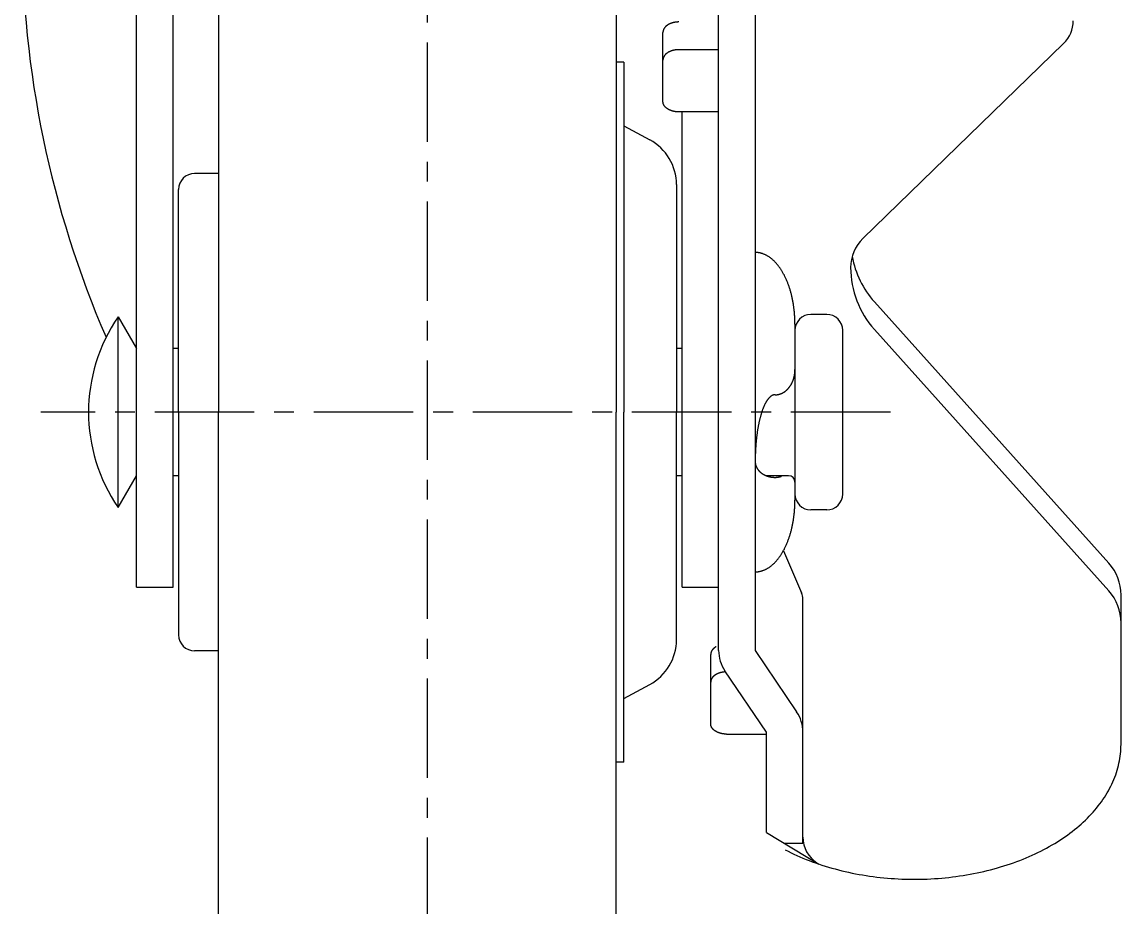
# Model space of a CAD drawing. Extents: x -31 to 215, y -21 to 268.
# Drawn here: x 7.6 to 76.7, y 50.6 to 106.3 of the extents above; entities that cross this region are included whole.
import ezdxf

# ---------------------------------------------------------------- set-up
doc = ezdxf.new("R2010")
doc.units = 0
doc.header["$LTSCALE"] = 5
doc.linetypes.add('CENTER', pattern=[2, 1.25, -0.25, 0.25, -0.25])
doc.layers.get('0').update_dxf_attribs({"linetype": 'CONTINUOUS'})
doc.layers.add('CENTER', color=1, linetype='CENTER')

msp = doc.modelspace()

# ---------------------------------------------------------------- linework, layer by layer
at = {"color": 7, "linetype": 'CONTINUOUS'}
for p, q in [((14.821629, 70.721925), (14.821629, 135.968316)), ((17.121629, 70.721925), (17.121629, 135.977069)), ((51.421629, 66.743511), (51.421629, 135.968316)), ((19.971629, 118.721925), (19.971629, 81.721925)), ((44.971629, 118.721925), (44.971629, 81.721925)), ((53.721629, 118.601275), (53.721629, 66.743511)), ((47.921629, 101.252508), (47.921629, 105.604454)), ((51.421629, 104.512612), (48.921629, 104.512612)), ((73.114861, 104.90149), (60.494129, 92.647151)), ((45.471629, 103.721925), (44.971629, 103.721925)), ((45.471629, 103.721925), (45.471629, 81.721925)), ((51.421629, 100.600488), (48.921629, 100.600488)), ((49.121629, 70.721925), (49.121629, 100.600488)), ((45.471629, 99.721925), (47.093914, 98.844544)), ((19.971629, 96.721925), (18.471629, 96.721925)), ((17.471629, 81.721925), (17.471629, 95.721925)), ((48.771629, 96.029824), (48.771629, 81.721925)), ((75.95482, 72.22821), (61.216782, 88.658261)), ((58.221629, 87.871925), (57.221629, 87.871925)), ((13.666928, 87.721925), (14.821629, 85.721925)), ((13.666928, 75.721925), (13.666928, 87.721925)), ((56.221629, 87.264101), (56.221629, 76.179749)), ((59.221629, 76.571925), (59.221629, 86.871925)), ((75.95482, 70.484347), (61.216782, 86.914398)), ((17.471629, 85.721925), (17.121629, 85.721925)), ((49.121629, 85.721925), (48.771629, 85.721925)), ((17.471629, 81.721925), (17.471629, 67.721925)), ((19.971629, 44.721925), (19.971629, 81.721925)), ((44.971629, 44.721925), (44.971629, 81.721925)), ((45.471629, 59.721925), (45.471629, 81.721925)), ((48.771629, 67.414025), (48.771629, 81.721925)), ((13.666928, 75.721925), (14.821629, 77.721925)), ((17.471629, 77.721925), (17.121629, 77.721925)), ((49.121629, 77.721925), (48.771629, 77.721925)), ((55.821629, 77.721925), (54.42448, 77.721925)), ((58.221629, 75.571925), (57.221629, 75.571925)), ((55.495553, 73.00889), (56.635977, 70.360956)), ((14.821629, 70.721925), (17.121629, 70.721925)), ((49.121629, 70.721925), (51.421629, 70.721925)), ((56.721629, 54.611064), (56.721629, 69.955515)), ((76.721629, 60.827225), (76.721629, 70.224998)), ((19.971629, 66.721925), (18.471629, 66.721925)), ((50.921629, 62.131266), (50.921629, 66.483212)), ((53.721629, 66.743511), (56.327317, 62.887524)), ((54.421629, 61.599753), (51.815941, 65.45574)), ((45.471629, 63.721925), (47.093914, 64.599306)), ((54.421629, 55.283864), (54.421629, 61.599753)), ((51.921629, 61.479246), (54.421629, 61.479246)), ((45.471629, 59.721925), (44.971629, 59.721925)), ((54.421629, 55.283864), (57.721629, 53.307756)), ((55.54517, 54.611064), (56.721629, 54.611064))]:
    msp.add_line(p, q, dxfattribs=at)
for points in [[(48.9216, 106.256, 0), (48.9094, 106.256, 0), (48.8971, 106.256, 0), (48.8848, 106.256, 0), (48.8726, 106.256, 0), (48.8603, 106.255, 0), (48.8481, 106.255, 0), (48.8358, 106.254, 0), (48.8236, 106.253, 0), (48.8114, 106.253, 0), (48.7992, 106.252, 0), (48.787, 106.251, 0), (48.7749, 106.249, 0), (48.7628, 106.248, 0), (48.7507, 106.247, 0), (48.7386, 106.245, 0), (48.7265, 106.244, 0), (48.7145, 106.242, 0), (48.7025, 106.241, 0), (48.6906, 106.239, 0), (48.6786, 106.237, 0), (48.6668, 106.235, 0), (48.6549, 106.233, 0), (48.6431, 106.231, 0), (48.6313, 106.228, 0), (48.6196, 106.226, 0), (48.6079, 106.224, 0), (48.5963, 106.221, 0), (48.5847, 106.218, 0), (48.5732, 106.216, 0), (48.5617, 106.213, 0), (48.5503, 106.21, 0), (48.5389, 106.207, 0), (48.5276, 106.204, 0), (48.5164, 106.201, 0), (48.5052, 106.197, 0), (48.4941, 106.194, 0), (48.483, 106.19, 0), (48.472, 106.187, 0), (48.4611, 106.183, 0), (48.4502, 106.179, 0), (48.4394, 106.176, 0), (48.4287, 106.172, 0), (48.4181, 106.168, 0), (48.4075, 106.164, 0), (48.397, 106.16, 0), (48.3866, 106.155, 0), (48.3763, 106.151, 0), (48.3661, 106.147, 0), (48.3559, 106.142, 0), (48.3458, 106.138, 0), (48.3358, 106.133, 0), (48.3259, 106.128, 0), (48.3161, 106.123, 0), (48.3064, 106.118, 0), (48.2968, 106.114, 0), (48.2872, 106.108, 0), (48.2778, 106.103, 0), (48.2685, 106.098, 0), (48.2592, 106.093, 0), (48.2501, 106.088, 0), (48.241, 106.082, 0), (48.2321, 106.077, 0), (48.2233, 106.071, 0), (48.2145, 106.066, 0), (48.2059, 106.06, 0), (48.1974, 106.054, 0), (48.189, 106.048, 0), (48.1807, 106.042, 0), (48.1725, 106.036, 0), (48.1644, 106.03, 0), (48.1565, 106.024, 0), (48.1486, 106.018, 0), (48.1409, 106.012, 0), (48.1333, 106.006, 0), (48.1258, 105.999, 0), (48.1184, 105.993, 0), (48.1112, 105.986, 0), (48.104, 105.98, 0), (48.097, 105.973, 0), (48.0902, 105.967, 0), (48.0834, 105.96, 0), (48.0768, 105.953, 0), (48.0703, 105.946, 0), (48.0639, 105.94, 0), (48.0577, 105.933, 0), (48.0515, 105.926, 0), (48.0456, 105.919, 0), (48.0397, 105.912, 0), (48.034, 105.905, 0), (48.0284, 105.898, 0), (48.023, 105.89, 0), (48.0176, 105.883, 0), (48.0125, 105.876, 0), (48.0074, 105.869, 0), (48.0025, 105.861, 0), (47.9977, 105.854, 0), (47.9931, 105.847, 0), (47.9886, 105.839, 0), (47.9843, 105.832, 0), (47.9801, 105.824, 0), (47.976, 105.817, 0), (47.9721, 105.809, 0), (47.9683, 105.801, 0), (47.9647, 105.794, 0), (47.9612, 105.786, 0), (47.9579, 105.778, 0), (47.9547, 105.771, 0), (47.9516, 105.763, 0), (47.9487, 105.755, 0), (47.9459, 105.747, 0), (47.9433, 105.739, 0), (47.9408, 105.732, 0), (47.9385, 105.724, 0), (47.9364, 105.716, 0), (47.9343, 105.708, 0), (47.9325, 105.7, 0), (47.9307, 105.692, 0), (47.9291, 105.684, 0), (47.9277, 105.676, 0), (47.9264, 105.668, 0), (47.9253, 105.66, 0), (47.9243, 105.652, 0), (47.9235, 105.644, 0), (47.9228, 105.636, 0), (47.9223, 105.628, 0), (47.9219, 105.62, 0), (47.9217, 105.612, 0), (47.9216, 105.604, 0)], [(48.9216, 104.513, 0), (48.9094, 104.513, 0), (48.8971, 104.512, 0), (48.8848, 104.512, 0), (48.8726, 104.512, 0), (48.8603, 104.511, 0), (48.8481, 104.511, 0), (48.8358, 104.51, 0), (48.8236, 104.509, 0), (48.8114, 104.509, 0), (48.7992, 104.508, 0), (48.787, 104.507, 0), (48.7749, 104.506, 0), (48.7628, 104.504, 0), (48.7507, 104.503, 0), (48.7386, 104.502, 0), (48.7265, 104.5, 0), (48.7145, 104.498, 0), (48.7025, 104.497, 0), (48.6906, 104.495, 0), (48.6786, 104.493, 0), (48.6668, 104.491, 0), (48.6549, 104.489, 0), (48.6431, 104.487, 0), (48.6313, 104.485, 0), (48.6196, 104.482, 0), (48.6079, 104.48, 0), (48.5963, 104.477, 0), (48.5847, 104.474, 0), (48.5732, 104.472, 0), (48.5617, 104.469, 0), (48.5503, 104.466, 0), (48.5389, 104.463, 0), (48.5276, 104.46, 0), (48.5164, 104.457, 0), (48.5052, 104.453, 0), (48.4941, 104.45, 0), (48.483, 104.447, 0), (48.472, 104.443, 0), (48.4611, 104.439, 0), (48.4502, 104.436, 0), (48.4394, 104.432, 0), (48.4287, 104.428, 0), (48.4181, 104.424, 0), (48.4075, 104.42, 0), (48.397, 104.416, 0), (48.3866, 104.411, 0), (48.3763, 104.407, 0), (48.3661, 104.403, 0), (48.3559, 104.398, 0), (48.3458, 104.394, 0), (48.3358, 104.389, 0), (48.3259, 104.384, 0), (48.3161, 104.379, 0), (48.3064, 104.375, 0), (48.2968, 104.37, 0), (48.2872, 104.365, 0), (48.2778, 104.359, 0), (48.2685, 104.354, 0), (48.2592, 104.349, 0), (48.2501, 104.344, 0), (48.241, 104.338, 0), (48.2321, 104.333, 0), (48.2233, 104.327, 0), (48.2145, 104.322, 0), (48.2059, 104.316, 0), (48.1974, 104.31, 0), (48.189, 104.304, 0), (48.1807, 104.298, 0), (48.1725, 104.292, 0), (48.1644, 104.286, 0), (48.1565, 104.28, 0), (48.1486, 104.274, 0), (48.1409, 104.268, 0), (48.1333, 104.262, 0), (48.1258, 104.255, 0), (48.1184, 104.249, 0), (48.1112, 104.243, 0), (48.104, 104.236, 0), (48.097, 104.229, 0), (48.0902, 104.223, 0), (48.0834, 104.216, 0), (48.0768, 104.209, 0), (48.0703, 104.203, 0), (48.0639, 104.196, 0), (48.0577, 104.189, 0), (48.0515, 104.182, 0), (48.0456, 104.175, 0), (48.0397, 104.168, 0), (48.034, 104.161, 0), (48.0284, 104.154, 0), (48.023, 104.147, 0), (48.0176, 104.139, 0), (48.0125, 104.132, 0), (48.0074, 104.125, 0), (48.0025, 104.117, 0), (47.9977, 104.11, 0), (47.9931, 104.103, 0), (47.9886, 104.095, 0), (47.9843, 104.088, 0), (47.9801, 104.08, 0), (47.976, 104.073, 0), (47.9721, 104.065, 0), (47.9683, 104.058, 0), (47.9647, 104.05, 0), (47.9612, 104.042, 0), (47.9579, 104.034, 0), (47.9547, 104.027, 0), (47.9516, 104.019, 0), (47.9487, 104.011, 0), (47.9459, 104.003, 0), (47.9433, 103.996, 0), (47.9408, 103.988, 0), (47.9385, 103.98, 0), (47.9364, 103.972, 0), (47.9343, 103.964, 0), (47.9325, 103.956, 0), (47.9307, 103.948, 0), (47.9291, 103.94, 0), (47.9277, 103.932, 0), (47.9264, 103.925, 0), (47.9253, 103.917, 0), (47.9243, 103.909, 0), (47.9235, 103.901, 0), (47.9228, 103.893, 0), (47.9223, 103.885, 0), (47.9219, 103.877, 0), (47.9217, 103.869, 0), (47.9216, 103.861, 0)], [(48.9216, 100.6, 0), (48.9094, 100.601, 0), (48.8971, 100.601, 0), (48.8848, 100.601, 0), (48.8726, 100.601, 0), (48.8603, 100.602, 0), (48.8481, 100.602, 0), (48.8358, 100.603, 0), (48.8236, 100.604, 0), (48.8114, 100.604, 0), (48.7992, 100.605, 0), (48.787, 100.606, 0), (48.7749, 100.608, 0), (48.7628, 100.609, 0), (48.7507, 100.61, 0), (48.7386, 100.612, 0), (48.7265, 100.613, 0), (48.7145, 100.615, 0), (48.7025, 100.616, 0), (48.6906, 100.618, 0), (48.6786, 100.62, 0), (48.6668, 100.622, 0), (48.6549, 100.624, 0), (48.6431, 100.626, 0), (48.6313, 100.629, 0), (48.6196, 100.631, 0), (48.6079, 100.633, 0), (48.5963, 100.636, 0), (48.5847, 100.639, 0), (48.5732, 100.641, 0), (48.5617, 100.644, 0), (48.5503, 100.647, 0), (48.5389, 100.65, 0), (48.5276, 100.653, 0), (48.5164, 100.656, 0), (48.5052, 100.66, 0), (48.4941, 100.663, 0), (48.483, 100.667, 0), (48.472, 100.67, 0), (48.4611, 100.674, 0), (48.4502, 100.677, 0), (48.4394, 100.681, 0), (48.4287, 100.685, 0), (48.4181, 100.689, 0), (48.4075, 100.693, 0), (48.397, 100.697, 0), (48.3866, 100.702, 0), (48.3763, 100.706, 0), (48.3661, 100.71, 0), (48.3559, 100.715, 0), (48.3458, 100.719, 0), (48.3358, 100.724, 0), (48.3259, 100.729, 0), (48.3161, 100.734, 0), (48.3064, 100.738, 0), (48.2968, 100.743, 0), (48.2872, 100.748, 0), (48.2778, 100.754, 0), (48.2685, 100.759, 0), (48.2592, 100.764, 0), (48.2501, 100.769, 0), (48.241, 100.775, 0), (48.2321, 100.78, 0), (48.2233, 100.786, 0), (48.2145, 100.791, 0), (48.2059, 100.797, 0), (48.1974, 100.803, 0), (48.189, 100.809, 0), (48.1807, 100.815, 0), (48.1725, 100.821, 0), (48.1644, 100.827, 0), (48.1565, 100.833, 0), (48.1486, 100.839, 0), (48.1409, 100.845, 0), (48.1333, 100.851, 0), (48.1258, 100.858, 0), (48.1184, 100.864, 0), (48.1112, 100.871, 0), (48.104, 100.877, 0), (48.097, 100.884, 0), (48.0902, 100.89, 0), (48.0834, 100.897, 0), (48.0768, 100.904, 0), (48.0703, 100.91, 0), (48.0639, 100.917, 0), (48.0577, 100.924, 0), (48.0515, 100.931, 0), (48.0456, 100.938, 0), (48.0397, 100.945, 0), (48.034, 100.952, 0), (48.0284, 100.959, 0), (48.023, 100.967, 0), (48.0176, 100.974, 0), (48.0125, 100.981, 0), (48.0074, 100.988, 0), (48.0025, 100.996, 0), (47.9977, 101.003, 0), (47.9931, 101.01, 0), (47.9886, 101.018, 0), (47.9843, 101.025, 0), (47.9801, 101.033, 0), (47.976, 101.04, 0), (47.9721, 101.048, 0), (47.9683, 101.056, 0), (47.9647, 101.063, 0), (47.9612, 101.071, 0), (47.9579, 101.079, 0), (47.9547, 101.086, 0), (47.9516, 101.094, 0), (47.9487, 101.102, 0), (47.9459, 101.11, 0), (47.9433, 101.117, 0), (47.9408, 101.125, 0), (47.9385, 101.133, 0), (47.9364, 101.141, 0), (47.9343, 101.149, 0), (47.9325, 101.157, 0), (47.9307, 101.165, 0), (47.9291, 101.173, 0), (47.9277, 101.181, 0), (47.9264, 101.189, 0), (47.9253, 101.197, 0), (47.9243, 101.205, 0), (47.9235, 101.213, 0), (47.9228, 101.221, 0), (47.9223, 101.229, 0), (47.9219, 101.237, 0), (47.9217, 101.245, 0), (47.9216, 101.253, 0)], [(56.2216, 87.2641, 0), (56.2214, 87.3193, 0), (56.2209, 87.3745, 0), (56.2199, 87.4297, 0), (56.2186, 87.4849, 0), (56.2169, 87.54, 0), (56.2149, 87.5951, 0), (56.2124, 87.6502, 0), (56.2096, 87.7052, 0), (56.2064, 87.7601, 0), (56.2028, 87.8149, 0), (56.1989, 87.8697, 0), (56.1946, 87.9244, 0), (56.1899, 87.979, 0), (56.1848, 88.0334, 0), (56.1794, 88.0878, 0), (56.1736, 88.142, 0), (56.1674, 88.1961, 0), (56.1609, 88.2501, 0), (56.154, 88.3039, 0), (56.1467, 88.3575, 0), (56.1391, 88.411, 0), (56.1311, 88.4643, 0), (56.1227, 88.5174, 0), (56.114, 88.5704, 0), (56.1049, 88.6231, 0), (56.0955, 88.6757, 0), (56.0856, 88.728, 0), (56.0755, 88.7801, 0), (56.065, 88.832, 0), (56.0541, 88.8836, 0), (56.0429, 88.935, 0), (56.0313, 88.9862, 0), (56.0194, 89.0371, 0), (56.0072, 89.0877, 0), (55.9946, 89.138, 0), (55.9816, 89.1881, 0), (55.9683, 89.2379, 0), (55.9547, 89.2874, 0), (55.9407, 89.3365, 0), (55.9264, 89.3854, 0), (55.9118, 89.4339, 0), (55.8968, 89.4821, 0), (55.8816, 89.53, 0), (55.866, 89.5776, 0), (55.85, 89.6248, 0), (55.8338, 89.6716, 0), (55.8172, 89.7181, 0), (55.8003, 89.7642, 0), (55.7831, 89.8099, 0), (55.7656, 89.8552, 0), (55.7478, 89.9002, 0), (55.7296, 89.9447, 0), (55.7112, 89.9889, 0), (55.6925, 90.0326, 0), (55.6735, 90.076, 0), (55.6542, 90.1189, 0), (55.6345, 90.1613, 0), (55.6147, 90.2034, 0), (55.5945, 90.245, 0), (55.574, 90.2861, 0), (55.5533, 90.3268, 0), (55.5322, 90.367, 0), (55.511, 90.4068, 0), (55.4894, 90.4461, 0), (55.4676, 90.4849, 0), (55.4455, 90.5232, 0), (55.4231, 90.561, 0), (55.4005, 90.5984, 0), (55.3777, 90.6352, 0), (55.3546, 90.6715, 0), (55.3312, 90.7074, 0), (55.3076, 90.7426, 0), (55.2838, 90.7774, 0), (55.2597, 90.8117, 0), (55.2354, 90.8454, 0), (55.2109, 90.8785, 0), (55.1861, 90.9112, 0), (55.1612, 90.9432, 0), (55.136, 90.9748, 0), (55.1106, 91.0057, 0), (55.0849, 91.0361, 0), (55.0591, 91.0659, 0), (55.0331, 91.0952, 0), (55.0069, 91.1239, 0), (54.9805, 91.152, 0), (54.9539, 91.1795, 0), (54.9271, 91.2064, 0), (54.9001, 91.2327, 0), (54.873, 91.2585, 0), (54.8457, 91.2836, 0), (54.8182, 91.3081, 0), (54.7905, 91.3321, 0), (54.7627, 91.3554, 0), (54.7347, 91.378, 0), (54.7066, 91.4001, 0), (54.6783, 91.4216, 0), (54.6499, 91.4424, 0), (54.6214, 91.4626, 0), (54.5927, 91.4821, 0), (54.5639, 91.501, 0), (54.5349, 91.5193, 0), (54.5058, 91.537, 0), (54.4766, 91.554, 0), (54.4473, 91.5703, 0), (54.4179, 91.586, 0), (54.3884, 91.6011, 0), (54.3588, 91.6155, 0), (54.3291, 91.6292, 0), (54.2993, 91.6423, 0), (54.2694, 91.6548, 0), (54.2394, 91.6665, 0), (54.2094, 91.6776, 0), (54.1792, 91.6881, 0), (54.149, 91.6979, 0), (54.1188, 91.707, 0), (54.0885, 91.7154, 0), (54.0581, 91.7232, 0), (54.0277, 91.7303, 0), (53.9972, 91.7367, 0), (53.9667, 91.7424, 0), (53.9361, 91.7475, 0), (53.9055, 91.7519, 0), (53.8749, 91.7556, 0), (53.8443, 91.7587, 0), (53.8136, 91.7611, 0), (53.783, 91.7627, 0), (53.7523, 91.7638, 0), (53.7216, 91.7641, 0)], [(54.9716, 82.8126, 0), (54.987, 82.8127, 0), (55.0023, 82.8131, 0), (55.0176, 82.8137, 0), (55.033, 82.8145, 0), (55.0483, 82.8156, 0), (55.0636, 82.8169, 0), (55.0789, 82.8184, 0), (55.0942, 82.8202, 0), (55.1094, 82.8223, 0), (55.1246, 82.8245, 0), (55.1399, 82.827, 0), (55.155, 82.8297, 0), (55.1702, 82.8327, 0), (55.1853, 82.8359, 0), (55.2004, 82.8393, 0), (55.2155, 82.843, 0), (55.2305, 82.8469, 0), (55.2455, 82.8511, 0), (55.2605, 82.8554, 0), (55.2754, 82.86, 0), (55.2902, 82.8649, 0), (55.305, 82.8699, 0), (55.3198, 82.8752, 0), (55.3345, 82.8808, 0), (55.3491, 82.8865, 0), (55.3637, 82.8925, 0), (55.3783, 82.8987, 0), (55.3927, 82.9051, 0), (55.4072, 82.9118, 0), (55.4215, 82.9187, 0), (55.4358, 82.9258, 0), (55.45, 82.9331, 0), (55.4641, 82.9406, 0), (55.4782, 82.9484, 0), (55.4922, 82.9564, 0), (55.5061, 82.9646, 0), (55.5199, 82.973, 0), (55.5336, 82.9816, 0), (55.5473, 82.9904, 0), (55.5609, 82.9995, 0), (55.5744, 83.0087, 0), (55.5878, 83.0182, 0), (55.6011, 83.0279, 0), (55.6143, 83.0378, 0), (55.6274, 83.0479, 0), (55.6404, 83.0581, 0), (55.6533, 83.0686, 0), (55.6661, 83.0793, 0), (55.6788, 83.0902, 0), (55.6914, 83.1013, 0), (55.7039, 83.1126, 0), (55.7163, 83.1241, 0), (55.7285, 83.1357, 0), (55.7407, 83.1476, 0), (55.7527, 83.1596, 0), (55.7646, 83.1718, 0), (55.7764, 83.1843, 0), (55.7881, 83.1969, 0), (55.7996, 83.2096, 0), (55.8111, 83.2226, 0), (55.8224, 83.2357, 0), (55.8336, 83.249, 0), (55.8446, 83.2625, 0), (55.8555, 83.2761, 0), (55.8663, 83.29, 0), (55.8769, 83.3039, 0), (55.8874, 83.3181, 0), (55.8978, 83.3324, 0), (55.908, 83.3469, 0), (55.9181, 83.3615, 0), (55.9281, 83.3763, 0), (55.9379, 83.3912, 0), (55.9476, 83.4063, 0), (55.9571, 83.4215, 0), (55.9664, 83.4369, 0), (55.9756, 83.4525, 0), (55.9847, 83.4681, 0), (55.9936, 83.4839, 0), (56.0024, 83.4999, 0), (56.011, 83.516, 0), (56.0194, 83.5322, 0), (56.0277, 83.5485, 0), (56.0358, 83.565, 0), (56.0438, 83.5816, 0), (56.0516, 83.5983, 0), (56.0592, 83.6151, 0), (56.0667, 83.6321, 0), (56.074, 83.6492, 0), (56.0812, 83.6664, 0), (56.0882, 83.6837, 0), (56.095, 83.7011, 0), (56.1016, 83.7186, 0), (56.1081, 83.7362, 0), (56.1144, 83.7539, 0), (56.1205, 83.7717, 0), (56.1265, 83.7896, 0), (56.1323, 83.8076, 0), (56.1379, 83.8256, 0), (56.1433, 83.8438, 0), (56.1486, 83.862, 0), (56.1536, 83.8804, 0), (56.1585, 83.8988, 0), (56.1633, 83.9173, 0), (56.1678, 83.9358, 0), (56.1722, 83.9544, 0), (56.1763, 83.9731, 0), (56.1803, 83.9919, 0), (56.1842, 84.0107, 0), (56.1878, 84.0295, 0), (56.1913, 84.0485, 0), (56.1945, 84.0674, 0), (56.1976, 84.0865, 0), (56.2005, 84.1055, 0), (56.2032, 84.1246, 0), (56.2058, 84.1438, 0), (56.2081, 84.163, 0), (56.2103, 84.1822, 0), (56.2122, 84.2015, 0), (56.214, 84.2208, 0), (56.2156, 84.2401, 0), (56.217, 84.2594, 0), (56.2182, 84.2788, 0), (56.2193, 84.2982, 0), (56.2201, 84.3176, 0), (56.2208, 84.337, 0), (56.2213, 84.3564, 0), (56.2215, 84.3758, 0), (56.2216, 84.3952, 0)], [(54.9716, 82.8126, 0), (54.9563, 82.8123, 0), (54.941, 82.8113, 0), (54.9256, 82.8098, 0), (54.9103, 82.8076, 0), (54.895, 82.8047, 0), (54.8797, 82.8012, 0), (54.8644, 82.7971, 0), (54.8491, 82.7924, 0), (54.8339, 82.787, 0), (54.8186, 82.781, 0), (54.8034, 82.7744, 0), (54.7882, 82.7672, 0), (54.7731, 82.7593, 0), (54.7579, 82.7508, 0), (54.7428, 82.7417, 0), (54.7278, 82.7319, 0), (54.7127, 82.7216, 0), (54.6978, 82.7106, 0), (54.6828, 82.699, 0), (54.6679, 82.6868, 0), (54.653, 82.6739, 0), (54.6382, 82.6605, 0), (54.6235, 82.6464, 0), (54.6088, 82.6318, 0), (54.5941, 82.6165, 0), (54.5795, 82.6007, 0), (54.565, 82.5842, 0), (54.5505, 82.5671, 0), (54.5361, 82.5495, 0), (54.5218, 82.5312, 0), (54.5075, 82.5124, 0), (54.4933, 82.493, 0), (54.4791, 82.4729, 0), (54.4651, 82.4524, 0), (54.4511, 82.4312, 0), (54.4372, 82.4094, 0), (54.4234, 82.3871, 0), (54.4096, 82.3642, 0), (54.396, 82.3408, 0), (54.3824, 82.3168, 0), (54.3689, 82.2922, 0), (54.3555, 82.2671, 0), (54.3422, 82.2414, 0), (54.329, 82.2152, 0), (54.3159, 82.1884, 0), (54.3029, 82.1611, 0), (54.29, 82.1333, 0), (54.2772, 82.1049, 0), (54.2645, 82.076, 0), (54.2519, 82.0466, 0), (54.2394, 82.0167, 0), (54.227, 81.9862, 0), (54.2147, 81.9553, 0), (54.2026, 81.9238, 0), (54.1906, 81.8919, 0), (54.1786, 81.8594, 0), (54.1668, 81.8265, 0), (54.1552, 81.7931, 0), (54.1436, 81.7592, 0), (54.1322, 81.7248, 0), (54.1209, 81.6899, 0), (54.1097, 81.6546, 0), (54.0987, 81.6189, 0), (54.0877, 81.5827, 0), (54.077, 81.546, 0), (54.0663, 81.5089, 0), (54.0558, 81.4714, 0), (54.0454, 81.4334, 0), (54.0352, 81.395, 0), (54.0251, 81.3562, 0), (54.0152, 81.3169, 0), (54.0054, 81.2773, 0), (53.9957, 81.2373, 0), (53.9862, 81.1968, 0), (53.9768, 81.156, 0), (53.9676, 81.1148, 0), (53.9586, 81.0732, 0), (53.9496, 81.0313, 0), (53.9409, 80.989, 0), (53.9323, 80.9463, 0), (53.9238, 80.9033, 0), (53.9156, 80.8599, 0), (53.9074, 80.8162, 0), (53.8995, 80.7722, 0), (53.8917, 80.7278, 0), (53.884, 80.6831, 0), (53.8765, 80.6381, 0), (53.8692, 80.5928, 0), (53.8621, 80.5472, 0), (53.8551, 80.5014, 0), (53.8483, 80.4552, 0), (53.8416, 80.4087, 0), (53.8352, 80.362, 0), (53.8289, 80.315, 0), (53.8227, 80.2678, 0), (53.8168, 80.2203, 0), (53.811, 80.1726, 0), (53.8054, 80.1246, 0), (53.8, 80.0764, 0), (53.7947, 80.028, 0), (53.7896, 79.9794, 0), (53.7847, 79.9305, 0), (53.78, 79.8815, 0), (53.7755, 79.8323, 0), (53.7711, 79.7829, 0), (53.7669, 79.7333, 0), (53.7629, 79.6836, 0), (53.7591, 79.6336, 0), (53.7555, 79.5836, 0), (53.752, 79.5334, 0), (53.7487, 79.483, 0), (53.7456, 79.4325, 0), (53.7427, 79.3819, 0), (53.74, 79.3312, 0), (53.7375, 79.2804, 0), (53.7352, 79.2295, 0), (53.733, 79.1784, 0), (53.731, 79.1273, 0), (53.7292, 79.0762, 0), (53.7276, 79.0249, 0), (53.7262, 78.9736, 0), (53.725, 78.9222, 0), (53.724, 78.8708, 0), (53.7231, 78.8194, 0), (53.7225, 78.7679, 0), (53.722, 78.7164, 0), (53.7217, 78.6648, 0), (53.7216, 78.6133, 0)], [(53.7216, 78.6133, 0), (53.7217, 78.6011, 0), (53.722, 78.5888, 0), (53.7225, 78.5766, 0), (53.7232, 78.5644, 0), (53.724, 78.5522, 0), (53.7251, 78.54, 0), (53.7263, 78.5278, 0), (53.7277, 78.5156, 0), (53.7293, 78.5035, 0), (53.7311, 78.4913, 0), (53.7331, 78.4792, 0), (53.7353, 78.4671, 0), (53.7377, 78.455, 0), (53.7402, 78.443, 0), (53.743, 78.4309, 0), (53.7459, 78.4189, 0), (53.749, 78.4069, 0), (53.7523, 78.395, 0), (53.7558, 78.3831, 0), (53.7595, 78.3712, 0), (53.7633, 78.3594, 0), (53.7674, 78.3476, 0), (53.7716, 78.3358, 0), (53.776, 78.3241, 0), (53.7806, 78.3124, 0), (53.7854, 78.3008, 0), (53.7903, 78.2892, 0), (53.7954, 78.2777, 0), (53.8007, 78.2662, 0), (53.8062, 78.2548, 0), (53.8119, 78.2434, 0), (53.8177, 78.2321, 0), (53.8238, 78.2208, 0), (53.8299, 78.2096, 0), (53.8363, 78.1985, 0), (53.8429, 78.1874, 0), (53.8496, 78.1764, 0), (53.8564, 78.1654, 0), (53.8635, 78.1546, 0), (53.8707, 78.1438, 0), (53.8781, 78.133, 0), (53.8856, 78.1224, 0), (53.8934, 78.1118, 0), (53.9012, 78.1013, 0), (53.9093, 78.0908, 0), (53.9175, 78.0805, 0), (53.9259, 78.0702, 0), (53.9344, 78.06, 0), (53.9431, 78.0499, 0), (53.9519, 78.0399, 0), (53.9609, 78.03, 0), (53.9701, 78.0201, 0), (53.9794, 78.0104, 0), (53.9888, 78.0007, 0), (53.9984, 77.9912, 0), (54.0082, 77.9817, 0), (54.0181, 77.9723, 0), (54.0281, 77.963, 0), (54.0383, 77.9538, 0), (54.0486, 77.9448, 0), (54.0591, 77.9358, 0), (54.0697, 77.9269, 0), (54.0804, 77.9181, 0), (54.0913, 77.9095, 0), (54.1023, 77.9009, 0), (54.1135, 77.8925, 0), (54.1247, 77.8841, 0), (54.1361, 77.8759, 0), (54.1477, 77.8678, 0), (54.1593, 77.8598, 0), (54.1711, 77.8519, 0), (54.183, 77.8441, 0), (54.195, 77.8365, 0), (54.2072, 77.8289, 0), (54.2194, 77.8215, 0), (54.2318, 77.8142, 0), (54.2443, 77.807, 0), (54.2569, 77.8, 0), (54.2696, 77.793, 0), (54.2824, 77.7862, 0), (54.2953, 77.7796, 0), (54.3083, 77.773, 0), (54.3214, 77.7666, 0), (54.3347, 77.7603, 0), (54.348, 77.7541, 0), (54.3614, 77.7481, 0), (54.3749, 77.7422, 0), (54.3885, 77.7364, 0), (54.4022, 77.7308, 0), (54.4159, 77.7253, 0), (54.4298, 77.7199, 0), (54.4437, 77.7147, 0), (54.4577, 77.7096, 0), (54.4718, 77.7046, 0), (54.486, 77.6998, 0), (54.5002, 77.6951, 0), (54.5145, 77.6906, 0), (54.5289, 77.6862, 0), (54.5434, 77.6819, 0), (54.5579, 77.6778, 0), (54.5725, 77.6738, 0), (54.5871, 77.67, 0), (54.6018, 77.6663, 0), (54.6166, 77.6627, 0), (54.6314, 77.6593, 0), (54.6463, 77.6561, 0), (54.6612, 77.653, 0), (54.6761, 77.65, 0), (54.6911, 77.6472, 0), (54.7062, 77.6445, 0), (54.7213, 77.642, 0), (54.7364, 77.6396, 0), (54.7515, 77.6374, 0), (54.7667, 77.6353, 0), (54.782, 77.6334, 0), (54.7972, 77.6316, 0), (54.8125, 77.63, 0), (54.8278, 77.6285, 0), (54.8431, 77.6272, 0), (54.8585, 77.626, 0), (54.8738, 77.6249, 0), (54.8892, 77.6241, 0), (54.9046, 77.6233, 0), (54.92, 77.6228, 0), (54.9354, 77.6223, 0), (54.9508, 77.622, 0), (54.9662, 77.6219, 0), (54.9817, 77.6219, 0)], [(54.9724, 77.6219, 0), (54.9757, 77.6219, 0), (54.9789, 77.6219, 0), (54.9822, 77.6219, 0), (54.9855, 77.622, 0), (54.9887, 77.622, 0), (54.992, 77.6221, 0), (54.9952, 77.6221, 0), (54.9985, 77.6222, 0), (55.0018, 77.6222, 0), (55.005, 77.6223, 0), (55.0083, 77.6224, 0), (55.0115, 77.6225, 0), (55.0148, 77.6226, 0), (55.0181, 77.6228, 0), (55.0213, 77.6229, 0), (55.0246, 77.6231, 0), (55.0278, 77.6232, 0), (55.0311, 77.6234, 0), (55.0344, 77.6235, 0), (55.0376, 77.6237, 0), (55.0409, 77.6239, 0), (55.0441, 77.6241, 0), (55.0474, 77.6243, 0), (55.0506, 77.6245, 0), (55.0539, 77.6248, 0), (55.0571, 77.625, 0), (55.0604, 77.6253, 0), (55.0637, 77.6255, 0), (55.0669, 77.6258, 0), (55.0702, 77.6261, 0), (55.0734, 77.6264, 0), (55.0767, 77.6267, 0), (55.0799, 77.627, 0), (55.0832, 77.6273, 0), (55.0864, 77.6276, 0), (55.0897, 77.628, 0), (55.0929, 77.6283, 0), (55.0961, 77.6287, 0), (55.0994, 77.629, 0), (55.1026, 77.6294, 0), (55.1059, 77.6298, 0), (55.1091, 77.6302, 0), (55.1124, 77.6306, 0), (55.1156, 77.631, 0), (55.1188, 77.6315, 0), (55.1221, 77.6319, 0), (55.1253, 77.6323, 0), (55.1286, 77.6328, 0), (55.1318, 77.6333, 0), (55.135, 77.6337, 0), (55.1383, 77.6342, 0), (55.1415, 77.6347, 0), (55.1447, 77.6352, 0), (55.1479, 77.6357, 0), (55.1512, 77.6362, 0), (55.1544, 77.6368, 0), (55.1576, 77.6373, 0), (55.1609, 77.6379, 0), (55.1641, 77.6384, 0), (55.1673, 77.639, 0), (55.1705, 77.6396, 0), (55.1737, 77.6402, 0), (55.177, 77.6408, 0), (55.1802, 77.6414, 0), (55.1834, 77.642, 0), (55.1866, 77.6426, 0), (55.1898, 77.6433, 0), (55.193, 77.6439, 0), (55.1962, 77.6446, 0), (55.1995, 77.6452, 0), (55.2027, 77.6459, 0), (55.2059, 77.6466, 0), (55.2091, 77.6473, 0), (55.2123, 77.648, 0), (55.2155, 77.6487, 0), (55.2187, 77.6494, 0), (55.2219, 77.6502, 0), (55.2251, 77.6509, 0), (55.2283, 77.6517, 0), (55.2314, 77.6524, 0), (55.2346, 77.6532, 0), (55.2378, 77.654, 0), (55.241, 77.6548, 0), (55.2442, 77.6556, 0), (55.2474, 77.6564, 0), (55.2506, 77.6572, 0), (55.2537, 77.658, 0), (55.2569, 77.6589, 0), (55.2601, 77.6597, 0), (55.2633, 77.6606, 0), (55.2664, 77.6615, 0), (55.2696, 77.6623, 0), (55.2728, 77.6632, 0), (55.2759, 77.6641, 0), (55.2791, 77.665, 0), (55.2823, 77.6659, 0), (55.2854, 77.6669, 0), (55.2886, 77.6678, 0), (55.2917, 77.6687, 0), (55.2949, 77.6697, 0), (55.298, 77.6707, 0), (55.3012, 77.6716, 0), (55.3043, 77.6726, 0), (55.3075, 77.6736, 0), (55.3106, 77.6746, 0), (55.3138, 77.6756, 0), (55.3169, 77.6766, 0), (55.32, 77.6777, 0), (55.3232, 77.6787, 0), (55.3263, 77.6797, 0), (55.3294, 77.6808, 0), (55.3325, 77.6819, 0), (55.3357, 77.6829, 0), (55.3388, 77.684, 0), (55.3419, 77.6851, 0), (55.345, 77.6862, 0), (55.3481, 77.6873, 0), (55.3512, 77.6885, 0), (55.3543, 77.6896, 0), (55.3575, 77.6907, 0), (55.3606, 77.6919, 0), (55.3637, 77.693, 0), (55.3668, 77.6942, 0), (55.3698, 77.6954, 0), (55.3729, 77.6966, 0), (55.376, 77.6978, 0), (55.3791, 77.699, 0), (55.3822, 77.7002, 0)], [(53.7216, 71.6797, 0), (53.7523, 71.6801, 0), (53.783, 71.6811, 0), (53.8136, 71.6828, 0), (53.8443, 71.6852, 0), (53.8749, 71.6882, 0), (53.9055, 71.6919, 0), (53.9361, 71.6963, 0), (53.9667, 71.7014, 0), (53.9972, 71.7072, 0), (54.0277, 71.7136, 0), (54.0581, 71.7207, 0), (54.0885, 71.7285, 0), (54.1188, 71.7369, 0), (54.149, 71.746, 0), (54.1792, 71.7558, 0), (54.2094, 71.7662, 0), (54.2394, 71.7773, 0), (54.2694, 71.7891, 0), (54.2993, 71.8015, 0), (54.3291, 71.8146, 0), (54.3588, 71.8284, 0), (54.3884, 71.8428, 0), (54.4179, 71.8578, 0), (54.4473, 71.8735, 0), (54.4766, 71.8899, 0), (54.5058, 71.9069, 0), (54.5349, 71.9245, 0), (54.5639, 71.9428, 0), (54.5927, 71.9617, 0), (54.6214, 71.9813, 0), (54.6499, 72.0015, 0), (54.6783, 72.0223, 0), (54.7066, 72.0437, 0), (54.7347, 72.0658, 0), (54.7627, 72.0885, 0), (54.7905, 72.1118, 0), (54.8182, 72.1357, 0), (54.8457, 72.1602, 0), (54.873, 72.1854, 0), (54.9001, 72.2111, 0), (54.9271, 72.2374, 0), (54.9539, 72.2644, 0), (54.9805, 72.2919, 0), (55.0069, 72.32, 0), (55.0331, 72.3487, 0), (55.0591, 72.3779, 0), (55.0849, 72.4077, 0), (55.1106, 72.4381, 0), (55.136, 72.4691, 0), (55.1612, 72.5006, 0), (55.1861, 72.5327, 0), (55.2109, 72.5653, 0), (55.2354, 72.5985, 0), (55.2597, 72.6322, 0), (55.2838, 72.6664, 0), (55.3076, 72.7012, 0), (55.3312, 72.7365, 0), (55.3546, 72.7723, 0), (55.3777, 72.8086, 0), (55.4005, 72.8455, 0), (55.4231, 72.8828, 0), (55.4455, 72.9206, 0), (55.4676, 72.959, 0), (55.4894, 72.9978, 0), (55.511, 73.0371, 0), (55.5322, 73.0768, 0), (55.5533, 73.117, 0), (55.574, 73.1577, 0), (55.5945, 73.1989, 0), (55.6147, 73.2405, 0), (55.6345, 73.2825, 0), (55.6542, 73.325, 0), (55.6735, 73.3679, 0), (55.6925, 73.4112, 0), (55.7112, 73.4549, 0), (55.7296, 73.4991, 0), (55.7478, 73.5437, 0), (55.7656, 73.5886, 0), (55.7831, 73.634, 0), (55.8003, 73.6797, 0), (55.8172, 73.7258, 0), (55.8338, 73.7723, 0), (55.85, 73.8191, 0), (55.866, 73.8663, 0), (55.8816, 73.9138, 0), (55.8968, 73.9617, 0), (55.9118, 74.0099, 0), (55.9264, 74.0585, 0), (55.9407, 74.1073, 0), (55.9547, 74.1565, 0), (55.9683, 74.206, 0), (55.9816, 74.2558, 0), (55.9946, 74.3058, 0), (56.0072, 74.3562, 0), (56.0194, 74.4068, 0), (56.0313, 74.4577, 0), (56.0429, 74.5088, 0), (56.0541, 74.5602, 0), (56.065, 74.6119, 0), (56.0755, 74.6637, 0), (56.0856, 74.7159, 0), (56.0955, 74.7682, 0), (56.1049, 74.8207, 0), (56.114, 74.8735, 0), (56.1227, 74.9264, 0), (56.1311, 74.9795, 0), (56.1391, 75.0329, 0), (56.1467, 75.0863, 0), (56.154, 75.14, 0), (56.1609, 75.1938, 0), (56.1674, 75.2477, 0), (56.1736, 75.3018, 0), (56.1794, 75.3561, 0), (56.1848, 75.4104, 0), (56.1899, 75.4649, 0), (56.1946, 75.5195, 0), (56.1989, 75.5741, 0), (56.2028, 75.6289, 0), (56.2064, 75.6837, 0), (56.2096, 75.7387, 0), (56.2124, 75.7937, 0), (56.2149, 75.8487, 0), (56.2169, 75.9038, 0), (56.2186, 75.9589, 0), (56.2199, 76.0141, 0), (56.2209, 76.0693, 0), (56.2214, 76.1245, 0), (56.2216, 76.1797, 0)], [(51.2587, 66.9714, 0), (51.2538, 66.9685, 0), (51.2489, 66.9656, 0), (51.244, 66.9627, 0), (51.2391, 66.9598, 0), (51.2343, 66.9568, 0), (51.2295, 66.9538, 0), (51.2248, 66.9508, 0), (51.22, 66.9478, 0), (51.2154, 66.9448, 0), (51.2107, 66.9417, 0), (51.2061, 66.9387, 0), (51.2015, 66.9356, 0), (51.1969, 66.9325, 0), (51.1923, 66.9293, 0), (51.1878, 66.9262, 0), (51.1834, 66.923, 0), (51.1789, 66.9198, 0), (51.1745, 66.9166, 0), (51.1701, 66.9134, 0), (51.1658, 66.9101, 0), (51.1615, 66.9069, 0), (51.1572, 66.9036, 0), (51.153, 66.9003, 0), (51.1487, 66.897, 0), (51.1446, 66.8936, 0), (51.1404, 66.8903, 0), (51.1363, 66.8869, 0), (51.1322, 66.8835, 0), (51.1282, 66.8801, 0), (51.1242, 66.8766, 0), (51.1202, 66.8732, 0), (51.1163, 66.8697, 0), (51.1124, 66.8663, 0), (51.1085, 66.8628, 0), (51.1047, 66.8593, 0), (51.1009, 66.8557, 0), (51.0971, 66.8522, 0), (51.0934, 66.8486, 0), (51.0897, 66.845, 0), (51.0861, 66.8414, 0), (51.0825, 66.8378, 0), (51.0789, 66.8342, 0), (51.0754, 66.8306, 0), (51.0718, 66.8269, 0), (51.0684, 66.8232, 0), (51.065, 66.8196, 0), (51.0616, 66.8159, 0), (51.0582, 66.8121, 0), (51.0549, 66.8084, 0), (51.0516, 66.8047, 0), (51.0484, 66.8009, 0), (51.0452, 66.7972, 0), (51.042, 66.7934, 0), (51.0389, 66.7896, 0), (51.0358, 66.7858, 0), (51.0328, 66.7819, 0), (51.0297, 66.7781, 0), (51.0268, 66.7742, 0), (51.0238, 66.7704, 0), (51.021, 66.7665, 0), (51.0181, 66.7626, 0), (51.0153, 66.7587, 0), (51.0125, 66.7548, 0), (51.0098, 66.7509, 0), (51.0071, 66.7469, 0), (51.0044, 66.743, 0), (51.0018, 66.739, 0), (50.9992, 66.7351, 0), (50.9967, 66.7311, 0), (50.9942, 66.7271, 0), (50.9918, 66.7231, 0), (50.9894, 66.7191, 0), (50.987, 66.7151, 0), (50.9847, 66.711, 0), (50.9824, 66.707, 0), (50.9801, 66.7029, 0), (50.9779, 66.6989, 0), (50.9757, 66.6948, 0), (50.9736, 66.6907, 0), (50.9715, 66.6866, 0), (50.9695, 66.6825, 0), (50.9675, 66.6784, 0), (50.9655, 66.6743, 0), (50.9636, 66.6702, 0), (50.9617, 66.666, 0), (50.9599, 66.6619, 0), (50.9581, 66.6578, 0), (50.9564, 66.6536, 0), (50.9547, 66.6494, 0), (50.953, 66.6453, 0), (50.9514, 66.6411, 0), (50.9498, 66.6369, 0), (50.9483, 66.6327, 0), (50.9468, 66.6285, 0), (50.9453, 66.6243, 0), (50.9439, 66.6201, 0), (50.9425, 66.6159, 0), (50.9412, 66.6117, 0), (50.9399, 66.6074, 0), (50.9387, 66.6032, 0), (50.9375, 66.599, 0), (50.9364, 66.5947, 0), (50.9353, 66.5905, 0), (50.9342, 66.5862, 0), (50.9332, 66.582, 0), (50.9322, 66.5777, 0), (50.9312, 66.5734, 0), (50.9304, 66.5692, 0), (50.9295, 66.5649, 0), (50.9287, 66.5606, 0), (50.9279, 66.5563, 0), (50.9272, 66.552, 0), (50.9265, 66.5478, 0), (50.9259, 66.5435, 0), (50.9253, 66.5392, 0), (50.9248, 66.5349, 0), (50.9243, 66.5306, 0), (50.9238, 66.5263, 0), (50.9234, 66.522, 0), (50.923, 66.5177, 0), (50.9227, 66.5134, 0), (50.9224, 66.5091, 0), (50.9222, 66.5048, 0), (50.922, 66.5004, 0), (50.9218, 66.4961, 0), (50.9217, 66.4918, 0), (50.9217, 66.4875, 0), (50.9216, 66.4832, 0)], [(51.8278, 65.3885, 0), (51.8163, 65.3877, 0), (51.8048, 65.3869, 0), (51.7934, 65.386, 0), (51.7819, 65.385, 0), (51.7705, 65.3839, 0), (51.7591, 65.3827, 0), (51.7477, 65.3814, 0), (51.7364, 65.3801, 0), (51.7251, 65.3787, 0), (51.7138, 65.3771, 0), (51.7025, 65.3755, 0), (51.6913, 65.3738, 0), (51.68, 65.3721, 0), (51.6689, 65.3702, 0), (51.6577, 65.3683, 0), (51.6466, 65.3662, 0), (51.6355, 65.3641, 0), (51.6245, 65.3619, 0), (51.6135, 65.3596, 0), (51.6026, 65.3573, 0), (51.5916, 65.3548, 0), (51.5808, 65.3523, 0), (51.5699, 65.3497, 0), (51.5592, 65.347, 0), (51.5484, 65.3443, 0), (51.5378, 65.3414, 0), (51.5271, 65.3385, 0), (51.5166, 65.3355, 0), (51.506, 65.3324, 0), (51.4956, 65.3292, 0), (51.4852, 65.326, 0), (51.4748, 65.3227, 0), (51.4645, 65.3193, 0), (51.4543, 65.3158, 0), (51.4441, 65.3122, 0), (51.434, 65.3086, 0), (51.424, 65.3049, 0), (51.414, 65.3011, 0), (51.4041, 65.2973, 0), (51.3943, 65.2933, 0), (51.3845, 65.2893, 0), (51.3748, 65.2852, 0), (51.3652, 65.2811, 0), (51.3556, 65.2769, 0), (51.3461, 65.2726, 0), (51.3368, 65.2682, 0), (51.3274, 65.2638, 0), (51.3182, 65.2593, 0), (51.309, 65.2547, 0), (51.3, 65.2501, 0), (51.291, 65.2454, 0), (51.282, 65.2406, 0), (51.2732, 65.2357, 0), (51.2645, 65.2308, 0), (51.2558, 65.2258, 0), (51.2473, 65.2208, 0), (51.2388, 65.2157, 0), (51.2304, 65.2105, 0), (51.2221, 65.2053, 0), (51.2139, 65.2, 0), (51.2058, 65.1946, 0), (51.1978, 65.1892, 0), (51.1899, 65.1838, 0), (51.1821, 65.1782, 0), (51.1744, 65.1726, 0), (51.1667, 65.167, 0), (51.1592, 65.1613, 0), (51.1518, 65.1555, 0), (51.1445, 65.1497, 0), (51.1373, 65.1438, 0), (51.1302, 65.1379, 0), (51.1232, 65.1319, 0), (51.1163, 65.1259, 0), (51.1095, 65.1198, 0), (51.1028, 65.1137, 0), (51.0963, 65.1075, 0), (51.0898, 65.1012, 0), (51.0835, 65.095, 0), (51.0772, 65.0886, 0), (51.0711, 65.0823, 0), (51.0651, 65.0758, 0), (51.0592, 65.0694, 0), (51.0534, 65.0629, 0), (51.0477, 65.0563, 0), (51.0422, 65.0497, 0), (51.0368, 65.0431, 0), (51.0314, 65.0364, 0), (51.0262, 65.0297, 0), (51.0212, 65.0229, 0), (51.0162, 65.0161, 0), (51.0114, 65.0093, 0), (51.0067, 65.0024, 0), (51.0021, 64.9955, 0), (50.9976, 64.9886, 0), (50.9932, 64.9816, 0), (50.989, 64.9746, 0), (50.9849, 64.9676, 0), (50.9809, 64.9605, 0), (50.9771, 64.9535, 0), (50.9734, 64.9463, 0), (50.9698, 64.9392, 0), (50.9663, 64.932, 0), (50.9629, 64.9248, 0), (50.9597, 64.9176, 0), (50.9566, 64.9103, 0), (50.9537, 64.9031, 0), (50.9508, 64.8958, 0), (50.9481, 64.8885, 0), (50.9456, 64.8811, 0), (50.9431, 64.8738, 0), (50.9408, 64.8664, 0), (50.9386, 64.859, 0), (50.9366, 64.8516, 0), (50.9346, 64.8442, 0), (50.9329, 64.8368, 0), (50.9312, 64.8293, 0), (50.9297, 64.8219, 0), (50.9283, 64.8144, 0), (50.927, 64.8069, 0), (50.9259, 64.7994, 0), (50.9249, 64.792, 0), (50.924, 64.7844, 0), (50.9233, 64.7769, 0), (50.9227, 64.7694, 0), (50.9222, 64.7619, 0), (50.9219, 64.7544, 0), (50.9217, 64.7469, 0), (50.9216, 64.7393, 0)], [(51.9216, 61.4792, 0), (51.9094, 61.4793, 0), (51.8971, 61.4794, 0), (51.8848, 61.4797, 0), (51.8726, 61.48, 0), (51.8603, 61.4805, 0), (51.8481, 61.481, 0), (51.8358, 61.4816, 0), (51.8236, 61.4824, 0), (51.8114, 61.4832, 0), (51.7992, 61.4841, 0), (51.787, 61.4852, 0), (51.7749, 61.4863, 0), (51.7628, 61.4875, 0), (51.7507, 61.4888, 0), (51.7386, 61.4903, 0), (51.7265, 61.4918, 0), (51.7145, 61.4934, 0), (51.7025, 61.4951, 0), (51.6906, 61.4969, 0), (51.6786, 61.4988, 0), (51.6668, 61.5008, 0), (51.6549, 61.5029, 0), (51.6431, 61.505, 0), (51.6313, 61.5073, 0), (51.6196, 61.5097, 0), (51.6079, 61.5122, 0), (51.5963, 61.5147, 0), (51.5847, 61.5174, 0), (51.5732, 61.5201, 0), (51.5617, 61.5229, 0), (51.5503, 61.5259, 0), (51.5389, 61.5289, 0), (51.5276, 61.532, 0), (51.5164, 61.5352, 0), (51.5052, 61.5385, 0), (51.4941, 61.5418, 0), (51.483, 61.5453, 0), (51.472, 61.5489, 0), (51.4611, 61.5525, 0), (51.4502, 61.5562, 0), (51.4394, 61.56, 0), (51.4287, 61.564, 0), (51.4181, 61.5679, 0), (51.4075, 61.572, 0), (51.397, 61.5762, 0), (51.3866, 61.5804, 0), (51.3763, 61.5847, 0), (51.3661, 61.5891, 0), (51.3559, 61.5936, 0), (51.3458, 61.5982, 0), (51.3358, 61.6028, 0), (51.3259, 61.6076, 0), (51.3161, 61.6124, 0), (51.3064, 61.6172, 0), (51.2968, 61.6222, 0), (51.2872, 61.6272, 0), (51.2778, 61.6324, 0), (51.2685, 61.6375, 0), (51.2592, 61.6428, 0), (51.2501, 61.6482, 0), (51.241, 61.6536, 0), (51.2321, 61.659, 0), (51.2233, 61.6646, 0), (51.2145, 61.6702, 0), (51.2059, 61.6759, 0), (51.1974, 61.6817, 0), (51.189, 61.6875, 0), (51.1807, 61.6934, 0), (51.1725, 61.6994, 0), (51.1644, 61.7054, 0), (51.1565, 61.7115, 0), (51.1486, 61.7176, 0), (51.1409, 61.7238, 0), (51.1333, 61.7301, 0), (51.1258, 61.7365, 0), (51.1184, 61.7429, 0), (51.1112, 61.7493, 0), (51.104, 61.7558, 0), (51.097, 61.7624, 0), (51.0902, 61.769, 0), (51.0834, 61.7757, 0), (51.0768, 61.7824, 0), (51.0703, 61.7892, 0), (51.0639, 61.7961, 0), (51.0577, 61.8029, 0), (51.0515, 61.8099, 0), (51.0456, 61.8169, 0), (51.0397, 61.8239, 0), (51.034, 61.831, 0), (51.0284, 61.8381, 0), (51.023, 61.8453, 0), (51.0176, 61.8525, 0), (51.0125, 61.8597, 0), (51.0074, 61.867, 0), (51.0025, 61.8744, 0), (50.9977, 61.8817, 0), (50.9931, 61.8892, 0), (50.9886, 61.8966, 0), (50.9843, 61.9041, 0), (50.9801, 61.9116, 0), (50.976, 61.9192, 0), (50.9721, 61.9267, 0), (50.9683, 61.9344, 0), (50.9647, 61.942, 0), (50.9612, 61.9497, 0), (50.9579, 61.9574, 0), (50.9547, 61.9651, 0), (50.9516, 61.9728, 0), (50.9487, 61.9806, 0), (50.9459, 61.9884, 0), (50.9433, 61.9962, 0), (50.9408, 62.0041, 0), (50.9385, 62.0119, 0), (50.9364, 62.0198, 0), (50.9343, 62.0277, 0), (50.9325, 62.0356, 0), (50.9307, 62.0435, 0), (50.9291, 62.0515, 0), (50.9277, 62.0594, 0), (50.9264, 62.0674, 0), (50.9253, 62.0753, 0), (50.9243, 62.0833, 0), (50.9235, 62.0913, 0), (50.9228, 62.0993, 0), (50.9223, 62.1073, 0), (50.9219, 62.1153, 0), (50.9217, 62.1233, 0), (50.9216, 62.1313, 0)], [(55.6134, 54.2017, 0), (55.7928, 54.11, 0), (55.9747, 54.0204, 0), (56.1589, 53.9329, 0), (56.3455, 53.8475, 0), (56.5343, 53.7642, 0), (56.7253, 53.6832, 0), (56.9185, 53.6043, 0), (57.1137, 53.5276, 0), (57.311, 53.4532, 0), (57.5103, 53.3811, 0), (57.7115, 53.3112, 0), (57.9145, 53.2436, 0), (58.1193, 53.1784, 0), (58.3258, 53.1156, 0), (58.534, 53.0551, 0), (58.7438, 52.997, 0), (58.9551, 52.9413, 0), (59.1679, 52.888, 0), (59.3821, 52.8371, 0), (59.5976, 52.7888, 0), (59.8144, 52.7429, 0), (60.0324, 52.6994, 0), (60.2515, 52.6585, 0), (60.4717, 52.6201, 0), (60.6929, 52.5842, 0), (60.915, 52.5509, 0), (61.138, 52.52, 0), (61.3617, 52.4918, 0), (61.5862, 52.4661, 0), (61.8114, 52.443, 0), (62.0371, 52.4224, 0), (62.2634, 52.4044, 0), (62.4901, 52.3891, 0), (62.7172, 52.3763, 0), (62.9446, 52.3661, 0), (63.1722, 52.3585, 0), (63.4, 52.3535, 0), (63.6279, 52.3512, 0), (63.8559, 52.3514, 0), (64.0837, 52.3542, 0), (64.3115, 52.3597, 0), (64.5391, 52.3677, 0), (64.7665, 52.3784, 0), (64.9935, 52.3916, 0), (65.2201, 52.4075, 0), (65.4463, 52.4259, 0), (65.6719, 52.4469, 0), (65.897, 52.4705, 0), (66.1214, 52.4966, 0), (66.345, 52.5253, 0), (66.5678, 52.5566, 0), (66.7898, 52.5904, 0), (67.0108, 52.6267, 0), (67.2308, 52.6656, 0), (67.4497, 52.707, 0), (67.6675, 52.7508, 0), (67.8841, 52.7972, 0), (68.0993, 52.846, 0), (68.3133, 52.8973, 0), (68.5258, 52.951, 0), (68.7368, 53.0071, 0), (68.9464, 53.0656, 0), (69.1543, 53.1266, 0), (69.3605, 53.1899, 0), (69.565, 53.2555, 0), (69.7677, 53.3235, 0), (69.9685, 53.3937, 0), (70.1675, 53.4663, 0), (70.3644, 53.5411, 0), (70.5593, 53.6182, 0), (70.7521, 53.6974, 0), (70.9427, 53.7789, 0), (71.1311, 53.8625, 0), (71.3173, 53.9483, 0), (71.5011, 54.0362, 0), (71.6825, 54.1262, 0), (71.8615, 54.2182, 0), (72.0379, 54.3123, 0), (72.2118, 54.4083, 0), (72.3831, 54.5064, 0), (72.5518, 54.6064, 0), (72.7177, 54.7083, 0), (72.8808, 54.812, 0), (73.0412, 54.9177, 0), (73.1986, 55.0251, 0), (73.3532, 55.1343, 0), (73.5048, 55.2453, 0), (73.6534, 55.358, 0), (73.7989, 55.4724, 0), (73.9414, 55.5884, 0), (74.0807, 55.706, 0), (74.2168, 55.8252, 0), (74.3497, 55.946, 0), (74.4793, 56.0682, 0), (74.6056, 56.1919, 0), (74.7286, 56.3171, 0), (74.8481, 56.4436, 0), (74.9643, 56.5715, 0), (75.077, 56.7006, 0), (75.1862, 56.8311, 0), (75.2919, 56.9628, 0), (75.3941, 57.0956, 0), (75.4926, 57.2296, 0), (75.5875, 57.3647, 0), (75.6788, 57.5009, 0), (75.7664, 57.6381, 0), (75.8503, 57.7763, 0), (75.9305, 57.9154, 0), (76.0069, 58.0554, 0), (76.0796, 58.1963, 0), (76.1484, 58.338, 0), (76.2134, 58.4804, 0), (76.2746, 58.6236, 0), (76.3319, 58.7674, 0), (76.3854, 58.9119, 0), (76.4349, 59.0569, 0), (76.4806, 59.2025, 0), (76.5223, 59.3487, 0), (76.5601, 59.4952, 0), (76.594, 59.6422, 0), (76.6238, 59.7895, 0), (76.6498, 59.9372, 0), (76.6717, 60.0851, 0), (76.6897, 60.2332, 0), (76.7036, 60.3816, 0), (76.7136, 60.5301, 0), (76.7196, 60.6786, 0), (76.7216, 60.8272, 0)]]:
    msp.add_polyline3d(points, dxfattribs=at)
for centre, radius, start, end in [((71.884194, 111.956944), 64.262565, 180, 203.40366), ((71.721629, 106.336378), 2, 314.156133, 0), ((45.571629, 96.029824), 3.2, 0, 61.594139), ((18.471629, 95.721925), 1, 90, 180), ((62.267907, 90.820339), 2.546278, 134.156133, 180), ((65.571147, 92.564201), 5.849518, 190.36969, 221.892651), ((65.571147, 90.820339), 5.849518, 180, 221.892651), ((57.221629, 86.871925), 1, 90, 180), ((58.221629, 86.871925), 1, 0, 90), ((22.399729, 81.721925), 10.595367, 145.508412, 214.491588), ((55.821629, 77.321925), 0.4, 0, 90), ((57.221629, 76.571925), 1, 180, 270), ((58.221629, 76.571925), 1, 270, 0), ((73.721629, 70.224998), 3, 0, 41.892651), ((73.721629, 68.481136), 3, 0, 41.892651), ((55.719208, 69.955515), 1.002421, 0, 23.857409), ((18.471629, 67.721925), 1, 180, 270), ((45.571629, 67.414025), 3.2, 298.405861, 0), ((53.721629, 66.743511), 2.3, 180, 214.048908), ((54.421629, 61.599753), 2.3, 0, 34.048908), ((58.657657, 55.00247), 1.936028, 180, 237.084744)]:
    msp.add_arc(centre, radius, start, end, dxfattribs=at)
at = {"layer": 'CENTER', "color": 1, "linetype": 'CENTER'}
for p, q in [((33.121629, 28.721925), (33.121629, 195.917925)), ((62.221629, 81.721925), (8.804362, 81.721925))]:
    msp.add_line(p, q, dxfattribs=at)

doc.saveas('drawing.dxf')
